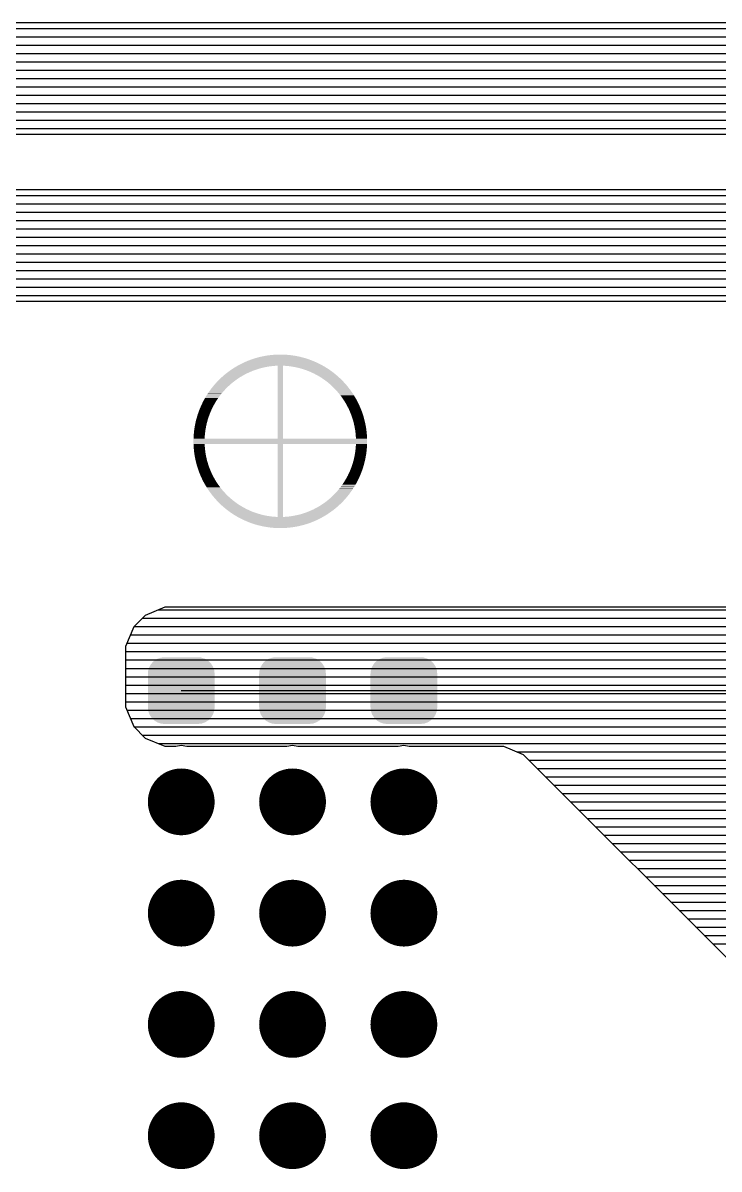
# Model space of a CAD drawing. Extents: x 295 to 953, y 10 to 290.
# Drawn here: x 576.49 to 592.37, y 188.95 to 215.11 of the extents above; entities that cross this region are included whole.
import ezdxf

# ---------------------------------------------------------------- set-up
doc = ezdxf.new("R2010")
doc.units = 0
doc.header["$LTSCALE"] = 5
doc.header["$MEASUREMENT"] = 0
doc.layers.get('0').update_dxf_attribs({"linetype": 'CONTINUOUS', "lineweight": 25})
doc.layers.add('DV-ABPB-A4_TOP', color=14, linetype='CONTINUOUS')

msp = doc.modelspace()

# ---------------------------------------------------------------- linework, layer by layer
at = {"color": 7, "const_width": 0.762}
for points in [[(579.719, 197.333, 1), (580.481, 197.333, 1)], [(582.259, 197.333, 1), (583.021, 197.333, 1)], [(584.799, 197.333, 1), (585.561, 197.333, 1)], [(579.719, 194.793, 1), (580.481, 194.793, 1)], [(582.259, 194.793, 1), (583.021, 194.793, 1)], [(584.799, 194.793, 1), (585.561, 194.793, 1)], [(579.719, 192.253, 1), (580.481, 192.253, 1)], [(582.259, 192.253, 1), (583.021, 192.253, 1)], [(584.799, 192.253, 1), (585.561, 192.253, 1)], [(579.719, 189.713, 1), (580.481, 189.713, 1)], [(582.259, 189.713, 1), (583.021, 189.713, 1)], [(584.799, 189.713, 1), (585.561, 189.713, 1)]]:
    msp.add_lwpolyline(points, format="xyb", close=True, dxfattribs=at)
at = {"color": 7}
for points in [[(581.8, 207.463), (581.856, 207.479), (582.92, 207.463), (582.865, 207.479)], [(581.856, 207.479), (581.861, 207.48), (582.865, 207.479), (582.859, 207.48)], [(581.861, 207.48), (581.917, 207.494), (582.859, 207.48), (582.804, 207.494)], [(581.917, 207.494), (581.923, 207.495), (582.804, 207.494), (582.797, 207.495)], [(581.923, 207.495), (581.979, 207.507), (582.797, 207.495), (582.742, 207.507)], [(581.979, 207.507), (581.985, 207.508), (582.742, 207.507), (582.735, 207.508)], [(581.985, 207.508), (582.042, 207.518), (582.735, 207.508), (582.679, 207.518)], [(582.042, 207.518), (582.047, 207.519), (582.679, 207.518), (582.673, 207.519)], [(582.047, 207.519), (582.105, 207.527), (582.673, 207.519), (582.616, 207.527)], [(582.105, 207.527), (582.11, 207.528), (582.616, 207.527), (582.61, 207.528)], [(582.11, 207.528), (582.168, 207.535), (582.61, 207.528), (582.553, 207.535)], [(582.168, 207.535), (582.173, 207.535), (582.553, 207.535), (582.546, 207.535)], [(582.173, 207.535), (582.232, 207.54), (582.546, 207.535), (582.49, 207.54)], [(582.232, 207.54), (582.236, 207.54), (582.49, 207.54), (582.482, 207.54)], [(582.236, 207.54), (582.296, 207.543), (582.482, 207.54), (582.427, 207.543)], [(582.296, 207.543), (582.3, 207.543), (582.427, 207.543), (582.416, 207.543)], [(582.3, 207.543), (582.363, 207.544), (582.416, 207.543), (582.363, 207.544)], [(581.23, 207.19), (581.255, 207.207), (581.782, 207.19), (581.831, 207.207)], [(581.255, 207.207), (581.281, 207.224), (581.831, 207.207), (581.888, 207.224)], [(581.281, 207.224), (581.283, 207.226), (581.888, 207.224), (581.893, 207.226)], [(581.283, 207.226), (581.305, 207.24), (581.893, 207.226), (581.945, 207.24)], [(581.305, 207.24), (581.326, 207.253), (581.945, 207.24), (582.003, 207.253)], [(581.326, 207.253), (581.337, 207.259), (582.003, 207.253), (582.036, 207.259)], [(581.337, 207.259), (581.345, 207.264), (582.036, 207.259), (582.061, 207.264)], [(581.345, 207.264), (581.361, 207.273), (582.061, 207.264), (582.12, 207.273)], [(581.361, 207.273), (581.373, 207.281), (582.12, 207.273), (582.179, 207.281)], [(581.373, 207.281), (581.382, 207.286), (582.179, 207.281), (582.238, 207.286)], [(581.382, 207.286), (581.388, 207.289), (582.238, 207.286), (582.297, 207.289)], [(581.388, 207.289), (581.392, 207.291), (583.333, 207.289), (583.329, 207.291)], [(581.392, 207.291), (581.442, 207.318), (583.329, 207.291), (583.279, 207.318)], [(581.442, 207.318), (581.447, 207.321), (583.279, 207.318), (583.273, 207.321)], [(581.447, 207.321), (581.499, 207.347), (583.273, 207.321), (583.222, 207.347)], [(581.499, 207.347), (581.504, 207.35), (583.222, 207.347), (583.216, 207.35)], [(581.504, 207.35), (581.557, 207.374), (583.216, 207.35), (583.164, 207.374)], [(581.557, 207.374), (581.562, 207.376), (583.164, 207.374), (583.159, 207.376)], [(581.562, 207.376), (581.615, 207.398), (583.159, 207.376), (583.106, 207.398)], [(581.615, 207.398), (581.62, 207.401), (583.106, 207.398), (583.1, 207.401)], [(581.62, 207.401), (581.674, 207.421), (583.1, 207.401), (583.047, 207.421)], [(581.674, 207.421), (581.68, 207.423), (583.047, 207.421), (583.041, 207.423)], [(581.68, 207.423), (581.734, 207.442), (583.041, 207.423), (582.987, 207.442)], [(581.734, 207.442), (581.739, 207.444), (582.987, 207.442), (582.981, 207.444)], [(581.739, 207.444), (581.795, 207.462), (582.981, 207.444), (582.926, 207.462)], [(581.795, 207.462), (581.8, 207.463), (582.926, 207.462), (582.92, 207.463)], [(582.297, 205.626), (582.297, 207.289), (582.424, 205.626), (582.424, 207.289)], [(582.44, 207.288), (582.424, 207.289), (583.334, 207.288), (583.333, 207.289)], [(582.462, 207.287), (582.44, 207.288), (583.336, 207.287), (583.334, 207.288)], [(582.521, 207.283), (582.462, 207.287), (583.344, 207.283), (583.336, 207.287)], [(582.58, 207.276), (582.521, 207.283), (583.355, 207.276), (583.344, 207.283)], [(582.639, 207.267), (582.58, 207.276), (583.37, 207.267), (583.355, 207.276)], [(582.697, 207.257), (582.639, 207.267), (583.388, 207.257), (583.37, 207.267)], [(582.701, 207.256), (582.697, 207.257), (583.389, 207.256), (583.388, 207.257)], [(582.755, 207.244), (582.701, 207.256), (583.408, 207.244), (583.389, 207.256)], [(582.813, 207.23), (582.755, 207.244), (583.431, 207.23), (583.408, 207.244)], [(582.839, 207.222), (582.813, 207.23), (583.443, 207.222), (583.431, 207.23)], [(582.869, 207.213), (582.839, 207.222), (583.456, 207.213), (583.443, 207.222)], [(582.926, 207.195), (582.869, 207.213), (583.483, 207.195), (583.456, 207.213)], [(580.93, 206.934), (580.94, 206.944), (581.309, 206.934), (581.324, 206.944)], [(580.94, 206.944), (580.965, 206.969), (581.324, 206.944), (581.357, 206.969)], [(580.965, 206.969), (580.985, 206.989), (581.357, 206.969), (581.387, 206.989)], [(580.985, 206.989), (580.999, 207.002), (581.387, 206.989), (581.406, 207.002)], [(580.999, 207.002), (581.032, 207.033), (581.406, 207.002), (581.453, 207.033)], [(581.032, 207.033), (581.034, 207.034), (581.453, 207.033), (581.456, 207.034)], [(581.034, 207.034), (581.068, 207.064), (581.456, 207.034), (581.507, 207.064)], [(581.068, 207.064), (581.079, 207.074), (581.507, 207.064), (581.525, 207.074)], [(581.079, 207.074), (581.102, 207.093), (581.525, 207.074), (581.559, 207.093)], [(581.102, 207.093), (581.128, 207.115), (581.559, 207.093), (581.602, 207.115)], [(581.128, 207.115), (581.135, 207.119), (581.602, 207.115), (581.612, 207.119)], [(581.135, 207.119), (581.167, 207.144), (581.612, 207.119), (581.665, 207.144)], [(581.167, 207.144), (581.179, 207.153), (581.665, 207.144), (581.687, 207.153)], [(581.179, 207.153), (581.198, 207.167), (581.687, 207.153), (581.72, 207.167)], [(581.198, 207.167), (581.227, 207.188), (581.72, 207.167), (581.775, 207.188)], [(581.227, 207.188), (581.23, 207.19), (581.775, 207.188), (581.782, 207.19)], [(582.948, 207.187), (582.926, 207.195), (583.495, 207.187), (583.483, 207.195)], [(582.981, 207.175), (582.948, 207.187), (583.512, 207.175), (583.495, 207.187)], [(583.036, 207.152), (582.981, 207.175), (583.543, 207.152), (583.512, 207.175)], [(583.042, 207.15), (583.036, 207.152), (583.547, 207.15), (583.543, 207.152)], [(583.09, 207.128), (583.042, 207.15), (583.574, 207.128), (583.547, 207.15)], [(583.126, 207.111), (583.09, 207.128), (583.597, 207.111), (583.574, 207.128)], [(583.144, 207.102), (583.126, 207.111), (583.607, 207.102), (583.597, 207.111)], [(583.196, 207.074), (583.144, 207.102), (583.641, 207.074), (583.607, 207.102)], [(583.203, 207.07), (583.196, 207.074), (583.646, 207.07), (583.641, 207.074)], [(583.247, 207.045), (583.203, 207.07), (583.675, 207.045), (583.646, 207.07)], [(583.274, 207.028), (583.247, 207.045), (583.693, 207.028), (583.675, 207.045)], [(583.298, 207.014), (583.274, 207.028), (583.709, 207.014), (583.693, 207.028)], [(583.34, 206.985), (583.298, 207.014), (583.74, 206.985), (583.709, 207.014)], [(583.347, 206.981), (583.34, 206.985), (583.744, 206.981), (583.74, 206.985)], [(583.395, 206.946), (583.347, 206.981), (583.779, 206.946), (583.744, 206.981)], [(583.402, 206.94), (583.395, 206.946), (583.785, 206.94), (583.779, 206.946)], [(580.703, 206.648), (580.731, 206.69), (581.016, 206.648), (581.051, 206.69)], [(580.731, 206.69), (580.738, 206.7), (581.051, 206.69), (581.061, 206.7)], [(580.738, 206.7), (580.763, 206.734), (581.061, 206.7), (581.091, 206.734)], [(580.763, 206.734), (580.775, 206.752), (581.091, 206.734), (581.108, 206.752)], [(580.775, 206.752), (580.795, 206.777), (581.108, 206.752), (581.132, 206.777)], [(580.795, 206.777), (580.814, 206.802), (581.132, 206.777), (581.157, 206.802)], [(580.814, 206.802), (580.828, 206.818), (581.157, 206.802), (581.174, 206.818)], [(580.828, 206.818), (580.855, 206.851), (581.174, 206.818), (581.21, 206.851)], [(580.855, 206.851), (580.861, 206.858), (581.21, 206.851), (581.218, 206.858)], [(580.861, 206.858), (580.895, 206.897), (581.218, 206.858), (581.263, 206.897)], [(580.895, 206.897), (580.897, 206.898), (581.263, 206.897), (581.265, 206.898)], [(580.897, 206.898), (580.93, 206.934), (581.265, 206.898), (581.309, 206.934)], [(583.442, 206.91), (583.402, 206.94), (583.813, 206.91), (583.785, 206.94)], [(583.461, 206.894), (583.442, 206.91), (583.828, 206.894), (583.813, 206.91)], [(583.487, 206.872), (583.461, 206.894), (583.847, 206.872), (583.828, 206.894)], [(583.516, 206.846), (583.487, 206.872), (583.87, 206.846), (583.847, 206.872)], [(583.531, 206.832), (583.516, 206.846), (583.881, 206.832), (583.87, 206.846)], [(583.568, 206.797), (583.531, 206.832), (583.91, 206.797), (583.881, 206.832)], [(583.574, 206.791), (583.568, 206.797), (583.914, 206.791), (583.91, 206.797)], [(583.616, 206.749), (583.574, 206.791), (583.947, 206.749), (583.914, 206.791)], [(583.618, 206.747), (583.616, 206.749), (583.949, 206.747), (583.947, 206.749)], [(583.656, 206.705), (583.618, 206.747), (583.979, 206.705), (583.949, 206.747)], [(583.664, 206.695), (583.656, 206.705), (583.986, 206.695), (583.979, 206.705)], [(583.694, 206.66), (583.664, 206.695), (584.01, 206.66), (583.986, 206.695)], [(580.564, 206.399), (580.578, 206.427), (580.849, 206.399), (580.865, 206.427)], [(580.578, 206.427), (580.589, 206.45), (580.865, 206.427), (580.878, 206.45)], [(580.589, 206.45), (580.606, 206.484), (580.878, 206.45), (580.899, 206.484)], [(580.606, 206.484), (580.615, 206.5), (580.899, 206.484), (580.91, 206.5)], [(580.615, 206.5), (580.637, 206.54), (580.91, 206.5), (580.936, 206.54)], [(580.637, 206.54), (580.642, 206.549), (580.936, 206.54), (580.943, 206.549)], [(580.642, 206.549), (580.669, 206.594), (580.943, 206.549), (580.975, 206.594)], [(580.669, 206.594), (580.671, 206.597), (580.975, 206.594), (580.977, 206.597)], [(580.671, 206.597), (580.7, 206.644), (580.977, 206.597), (581.014, 206.644)], [(580.7, 206.644), (580.703, 206.648), (581.014, 206.644), (581.016, 206.648)], [(583.708, 206.643), (583.694, 206.66), (584.021, 206.643), (584.01, 206.66)], [(583.731, 206.614), (583.708, 206.643), (584.039, 206.614), (584.021, 206.643)], [(583.749, 206.589), (583.731, 206.614), (584.055, 206.589), (584.039, 206.614)], [(583.766, 206.566), (583.749, 206.589), (584.068, 206.566), (584.055, 206.589)], [(583.788, 206.534), (583.766, 206.566), (584.087, 206.534), (584.068, 206.566)], [(583.8, 206.517), (583.788, 206.534), (584.096, 206.517), (584.087, 206.534)], [(583.825, 206.478), (583.8, 206.517), (584.117, 206.478), (584.096, 206.517)], [(583.832, 206.468), (583.825, 206.478), (584.123, 206.468), (584.117, 206.478)], [(583.859, 206.422), (583.832, 206.468), (584.146, 206.422), (584.123, 206.468)], [(583.862, 206.417), (583.859, 206.422), (584.148, 206.417), (584.146, 206.422)], [(580.463, 206.132), (580.479, 206.184), (580.73, 206.132), (580.749, 206.184)], [(580.479, 206.184), (580.482, 206.192), (580.749, 206.184), (580.752, 206.192)], [(580.482, 206.192), (580.498, 206.239), (580.752, 206.192), (580.771, 206.239)], [(580.498, 206.239), (580.503, 206.252), (580.771, 206.239), (580.777, 206.252)], [(580.503, 206.252), (580.519, 206.293), (580.777, 206.252), (580.795, 206.293)], [(580.519, 206.293), (580.526, 206.311), (580.795, 206.293), (580.804, 206.311)], [(580.526, 206.311), (580.541, 206.346), (580.804, 206.311), (580.821, 206.346)], [(580.541, 206.346), (580.551, 206.37), (580.821, 206.346), (580.833, 206.37)], [(580.551, 206.37), (580.564, 206.399), (580.833, 206.37), (580.849, 206.399)], [(583.89, 206.365), (583.862, 206.417), (584.172, 206.365), (584.148, 206.417)], [(583.89, 206.364), (583.89, 206.365), (584.172, 206.364), (584.172, 206.365)], [(583.917, 206.312), (583.89, 206.364), (584.194, 206.312), (584.172, 206.364)], [(583.92, 206.306), (583.917, 206.312), (584.197, 206.306), (584.194, 206.312)], [(583.942, 206.258), (583.92, 206.306), (584.215, 206.258), (584.197, 206.306)], [(583.946, 206.247), (583.942, 206.258), (584.22, 206.247), (584.215, 206.258)], [(583.964, 206.203), (583.946, 206.247), (584.235, 206.203), (584.22, 206.247)], [(583.971, 206.187), (583.964, 206.203), (584.241, 206.187), (584.235, 206.203)], [(583.985, 206.148), (583.971, 206.187), (584.253, 206.148), (584.241, 206.187)], [(580.405, 205.885), (580.408, 205.9), (580.664, 205.885), (580.666, 205.9)], [(580.408, 205.9), (580.417, 205.947), (580.666, 205.9), (580.677, 205.947)], [(580.417, 205.947), (580.419, 205.958), (580.677, 205.947), (580.679, 205.958)], [(580.419, 205.958), (580.43, 206.009), (580.679, 205.958), (580.692, 206.009)], [(580.43, 206.009), (580.431, 206.015), (580.692, 206.009), (580.693, 206.015)], [(580.431, 206.015), (580.445, 206.071), (580.693, 206.015), (580.709, 206.071)], [(580.445, 206.071), (580.446, 206.072), (580.709, 206.071), (580.71, 206.072)], [(580.446, 206.072), (580.462, 206.128), (580.71, 206.072), (580.728, 206.128)], [(580.462, 206.128), (580.463, 206.132), (580.728, 206.128), (580.73, 206.132)], [(583.993, 206.126), (583.985, 206.148), (584.26, 206.126), (584.253, 206.148)], [(584.005, 206.092), (583.993, 206.126), (584.269, 206.092), (584.26, 206.126)], [(584.013, 206.065), (584.005, 206.092), (584.277, 206.065), (584.269, 206.092)], [(584.022, 206.035), (584.013, 206.065), (584.284, 206.035), (584.277, 206.065)], [(584.03, 206.003), (584.022, 206.035), (584.292, 206.003), (584.284, 206.035)], [(584.037, 205.978), (584.03, 206.003), (584.297, 205.978), (584.292, 206.003)], [(584.045, 205.941), (584.037, 205.978), (584.305, 205.941), (584.297, 205.978)], [(584.05, 205.92), (584.045, 205.941), (584.309, 205.92), (584.305, 205.941)], [(584.058, 205.879), (584.05, 205.92), (584.316, 205.879), (584.309, 205.92)], [(580.38, 205.632), (580.382, 205.665), (580.635, 205.632), (580.636, 205.665)], [(580.382, 205.665), (580.384, 205.696), (580.636, 205.665), (580.638, 205.696)], [(580.384, 205.696), (580.386, 205.724), (580.638, 205.696), (580.641, 205.724)], [(580.386, 205.724), (580.389, 205.759), (580.641, 205.724), (580.645, 205.759)], [(580.389, 205.759), (580.392, 205.783), (580.645, 205.759), (580.647, 205.783)], [(580.392, 205.783), (580.396, 205.822), (580.647, 205.783), (580.653, 205.822)], [(580.396, 205.822), (580.399, 205.842), (580.653, 205.822), (580.656, 205.842)], [(580.399, 205.842), (580.405, 205.885), (580.656, 205.842), (580.664, 205.885)], [(584.061, 205.862), (584.058, 205.879), (584.319, 205.862), (584.316, 205.879)], [(584.069, 205.816), (584.061, 205.862), (584.325, 205.816), (584.319, 205.862)], [(584.071, 205.803), (584.069, 205.816), (584.327, 205.803), (584.325, 205.816)], [(584.077, 205.753), (584.071, 205.803), (584.332, 205.753), (584.327, 205.803)], [(584.078, 205.745), (584.077, 205.753), (584.333, 205.745), (584.332, 205.753)], [(584.083, 205.69), (584.078, 205.745), (584.337, 205.69), (584.333, 205.745)], [(584.083, 205.686), (584.083, 205.69), (584.338, 205.686), (584.337, 205.69)], [(584.086, 205.626), (584.083, 205.686), (584.34, 205.626), (584.338, 205.686)], [(580.379, 205.563), (580.38, 205.626), (584.341, 205.563), (584.34, 205.626)], [(580.38, 205.499), (580.379, 205.563), (584.34, 205.499), (584.341, 205.563)], [(580.38, 205.626), (580.38, 205.632), (580.634, 205.626), (580.635, 205.632)], [(580.383, 205.44), (580.38, 205.499), (580.637, 205.44), (580.634, 205.499)], [(580.383, 205.436), (580.383, 205.44), (580.638, 205.436), (580.637, 205.44)], [(580.388, 205.381), (580.383, 205.436), (580.643, 205.381), (580.638, 205.436)], [(580.388, 205.373), (580.388, 205.381), (580.644, 205.373), (580.643, 205.381)], [(580.394, 205.322), (580.388, 205.373), (580.65, 205.322), (580.644, 205.373)], [(582.297, 203.837), (582.297, 205.499), (582.424, 203.837), (582.424, 205.499)], [(584.076, 205.367), (584.08, 205.402), (584.332, 205.367), (584.335, 205.402)], [(584.08, 205.402), (584.082, 205.43), (584.335, 205.402), (584.337, 205.43)], [(584.082, 205.43), (584.084, 205.461), (584.337, 205.43), (584.339, 205.461)], [(584.084, 205.461), (584.086, 205.493), (584.339, 205.461), (584.34, 205.493)], [(584.086, 205.493), (584.086, 205.499), (584.34, 205.493), (584.34, 205.499)], [(580.395, 205.31), (580.394, 205.322), (580.652, 205.31), (580.65, 205.322)], [(580.402, 205.264), (580.395, 205.31), (580.659, 205.264), (580.652, 205.31)], [(580.404, 205.247), (580.402, 205.264), (580.662, 205.247), (580.659, 205.264)], [(580.412, 205.206), (580.404, 205.247), (580.67, 205.206), (580.662, 205.247)], [(580.416, 205.185), (580.412, 205.206), (580.675, 205.185), (580.67, 205.206)], [(580.423, 205.148), (580.416, 205.185), (580.684, 205.148), (580.675, 205.185)], [(580.429, 205.122), (580.423, 205.148), (580.69, 205.122), (580.684, 205.148)], [(580.436, 205.091), (580.429, 205.122), (580.699, 205.091), (580.69, 205.122)], [(584.011, 205.055), (584.027, 205.111), (584.275, 205.055), (584.289, 205.111)], [(584.027, 205.111), (584.029, 205.117), (584.289, 205.111), (584.291, 205.117)], [(584.029, 205.117), (584.042, 205.168), (584.291, 205.117), (584.302, 205.168)], [(584.042, 205.168), (584.044, 205.179), (584.302, 205.168), (584.304, 205.179)], [(584.044, 205.179), (584.054, 205.226), (584.304, 205.179), (584.312, 205.226)], [(584.054, 205.226), (584.057, 205.241), (584.312, 205.226), (584.315, 205.241)], [(584.057, 205.241), (584.065, 205.284), (584.315, 205.241), (584.322, 205.284)], [(584.065, 205.284), (584.068, 205.304), (584.322, 205.284), (584.324, 205.304)], [(584.068, 205.304), (584.073, 205.343), (584.324, 205.304), (584.329, 205.343)], [(584.073, 205.343), (584.076, 205.367), (584.329, 205.343), (584.332, 205.367)], [(580.444, 205.061), (580.436, 205.091), (580.708, 205.061), (580.699, 205.091)], [(580.451, 205.034), (580.444, 205.061), (580.716, 205.034), (580.708, 205.061)], [(580.461, 205), (580.451, 205.034), (580.728, 205), (580.716, 205.034)], [(580.468, 204.978), (580.461, 205), (580.735, 204.978), (580.728, 205)], [(580.48, 204.939), (580.468, 204.978), (580.75, 204.939), (580.735, 204.978)], [(580.486, 204.923), (580.48, 204.939), (580.756, 204.923), (580.75, 204.939)], [(580.501, 204.879), (580.486, 204.923), (580.774, 204.879), (580.756, 204.923)], [(580.505, 204.868), (580.501, 204.879), (580.779, 204.868), (580.774, 204.879)], [(580.524, 204.82), (580.505, 204.868), (580.801, 204.82), (580.779, 204.868)], [(583.926, 204.833), (583.944, 204.874), (584.202, 204.833), (584.218, 204.874)], [(583.944, 204.874), (583.95, 204.887), (584.218, 204.874), (584.222, 204.887)], [(583.95, 204.887), (583.969, 204.933), (584.222, 204.887), (584.239, 204.933)], [(583.969, 204.933), (583.972, 204.942), (584.239, 204.933), (584.242, 204.942)], [(583.972, 204.942), (583.991, 204.994), (584.242, 204.942), (584.258, 204.994)], [(583.991, 204.994), (583.992, 204.997), (584.258, 204.994), (584.259, 204.997)], [(583.992, 204.997), (584.011, 205.054), (584.259, 204.997), (584.275, 205.054)], [(584.011, 205.054), (584.011, 205.055), (584.275, 205.054), (584.275, 205.055)], [(580.526, 204.814), (580.524, 204.82), (580.804, 204.814), (580.801, 204.82)], [(580.548, 204.762), (580.526, 204.814), (580.83, 204.762), (580.804, 204.814)], [(580.549, 204.761), (580.548, 204.762), (580.83, 204.761), (580.83, 204.762)], [(580.573, 204.709), (580.549, 204.761), (580.859, 204.709), (580.83, 204.761)], [(580.575, 204.704), (580.573, 204.709), (580.862, 204.704), (580.859, 204.709)], [(580.598, 204.658), (580.575, 204.704), (580.889, 204.658), (580.862, 204.704)], [(580.603, 204.647), (580.598, 204.658), (580.896, 204.647), (580.889, 204.658)], [(580.624, 204.608), (580.603, 204.647), (580.921, 204.608), (580.896, 204.647)], [(580.634, 204.592), (580.624, 204.608), (580.932, 204.592), (580.921, 204.608)], [(580.652, 204.56), (580.634, 204.592), (580.954, 204.56), (580.932, 204.592)], [(583.785, 204.586), (583.811, 204.626), (584.084, 204.586), (584.106, 204.626)], [(583.811, 204.626), (583.821, 204.642), (584.106, 204.626), (584.114, 204.642)], [(583.821, 204.642), (583.842, 204.676), (584.114, 204.642), (584.132, 204.676)], [(583.842, 204.676), (583.855, 204.699), (584.132, 204.676), (584.143, 204.699)], [(583.855, 204.699), (583.872, 204.727), (584.143, 204.699), (584.156, 204.727)], [(583.872, 204.727), (583.887, 204.756), (584.156, 204.727), (584.17, 204.756)], [(583.887, 204.756), (583.9, 204.78), (584.17, 204.756), (584.18, 204.78)], [(583.9, 204.78), (583.917, 204.815), (584.18, 204.78), (584.195, 204.815)], [(583.917, 204.815), (583.926, 204.833), (584.195, 204.815), (584.202, 204.833)], [(580.666, 204.537), (580.652, 204.56), (580.971, 204.537), (580.954, 204.56)], [(580.681, 204.512), (580.666, 204.537), (580.99, 204.512), (580.971, 204.537)], [(580.699, 204.483), (580.681, 204.512), (581.013, 204.483), (580.99, 204.512)], [(580.711, 204.466), (580.699, 204.483), (581.027, 204.466), (581.013, 204.483)], [(580.735, 204.43), (580.711, 204.466), (581.056, 204.43), (581.027, 204.466)], [(580.742, 204.42), (580.735, 204.43), (581.065, 204.42), (581.056, 204.43)], [(580.772, 204.379), (580.742, 204.42), (581.103, 204.379), (581.065, 204.42)], [(580.774, 204.377), (580.772, 204.379), (581.105, 204.377), (581.103, 204.379)], [(580.806, 204.334), (580.774, 204.377), (581.146, 204.334), (581.105, 204.377)], [(580.811, 204.329), (580.806, 204.334), (581.152, 204.329), (581.146, 204.334)], [(580.84, 204.293), (580.811, 204.329), (581.189, 204.293), (581.152, 204.329)], [(583.563, 204.324), (583.589, 204.349), (583.906, 204.324), (583.926, 204.349)], [(583.589, 204.349), (583.613, 204.374), (583.926, 204.349), (583.945, 204.374)], [(583.613, 204.374), (583.63, 204.392), (583.945, 204.374), (583.958, 204.392)], [(583.63, 204.392), (583.66, 204.425), (583.958, 204.392), (583.982, 204.425)], [(583.66, 204.425), (583.669, 204.436), (583.982, 204.425), (583.99, 204.436)], [(583.669, 204.436), (583.704, 204.478), (583.99, 204.436), (584.018, 204.478)], [(583.704, 204.478), (583.707, 204.482), (584.018, 204.478), (584.02, 204.482)], [(583.707, 204.482), (583.743, 204.528), (584.02, 204.482), (584.05, 204.528)], [(583.743, 204.528), (583.746, 204.532), (584.05, 204.528), (584.052, 204.532)], [(583.746, 204.532), (583.778, 204.576), (584.052, 204.532), (584.078, 204.576)], [(583.778, 204.576), (583.785, 204.586), (584.078, 204.576), (584.084, 204.586)], [(580.851, 204.28), (580.84, 204.293), (581.205, 204.28), (581.189, 204.293)], [(580.873, 204.254), (580.851, 204.28), (581.233, 204.254), (581.205, 204.28)], [(580.893, 204.232), (580.873, 204.254), (581.26, 204.232), (581.233, 204.254)], [(580.908, 204.216), (580.893, 204.232), (581.279, 204.216), (581.26, 204.232)], [(580.936, 204.186), (580.908, 204.216), (581.318, 204.186), (581.279, 204.216)], [(580.942, 204.18), (580.936, 204.186), (581.326, 204.18), (581.318, 204.186)], [(580.977, 204.145), (580.942, 204.18), (581.374, 204.145), (581.326, 204.18)], [(580.981, 204.141), (580.977, 204.145), (581.38, 204.141), (581.374, 204.145)], [(581.011, 204.112), (580.981, 204.141), (581.423, 204.112), (581.38, 204.141)], [(581.027, 204.097), (581.011, 204.112), (581.447, 204.097), (581.423, 204.112)], [(581.046, 204.081), (581.027, 204.097), (581.473, 204.081), (581.447, 204.097)], [(581.075, 204.055), (581.046, 204.081), (581.518, 204.055), (581.473, 204.081)], [(583.214, 204.061), (583.265, 204.092), (583.653, 204.061), (583.687, 204.092)], [(583.265, 204.092), (583.268, 204.093), (583.687, 204.092), (583.689, 204.093)], [(583.268, 204.093), (583.315, 204.123), (583.689, 204.093), (583.721, 204.123)], [(583.315, 204.123), (583.334, 204.137), (583.721, 204.123), (583.735, 204.137)], [(583.334, 204.137), (583.364, 204.157), (583.735, 204.137), (583.756, 204.157)], [(583.364, 204.157), (583.397, 204.181), (583.756, 204.157), (583.78, 204.181)], [(583.397, 204.181), (583.411, 204.192), (583.78, 204.181), (583.791, 204.192)], [(583.411, 204.192), (583.456, 204.228), (583.791, 204.192), (583.824, 204.228)], [(583.456, 204.228), (583.458, 204.229), (583.824, 204.228), (583.825, 204.229)], [(583.458, 204.229), (583.503, 204.268), (583.825, 204.229), (583.859, 204.268)], [(583.503, 204.268), (583.511, 204.275), (583.859, 204.268), (583.866, 204.275)], [(583.511, 204.275), (583.547, 204.307), (583.866, 204.275), (583.893, 204.307)], [(583.547, 204.307), (583.563, 204.324), (583.893, 204.307), (583.906, 204.324)], [(581.08, 204.051), (581.075, 204.055), (581.525, 204.051), (581.518, 204.055)], [(581.113, 204.024), (581.08, 204.051), (581.577, 204.024), (581.525, 204.051)], [(581.124, 204.015), (581.113, 204.024), (581.594, 204.015), (581.577, 204.024)], [(581.146, 203.998), (581.124, 204.015), (581.63, 203.998), (581.594, 204.015)], [(581.174, 203.976), (581.146, 203.998), (581.678, 203.976), (581.63, 203.998)], [(581.178, 203.973), (581.174, 203.976), (581.684, 203.973), (581.678, 203.976)], [(581.208, 203.951), (581.178, 203.973), (581.739, 203.951), (581.684, 203.973)], [(581.225, 203.939), (581.208, 203.951), (581.773, 203.939), (581.739, 203.951)], [(581.237, 203.931), (581.225, 203.939), (581.795, 203.931), (581.773, 203.939)], [(581.265, 203.912), (581.237, 203.931), (581.851, 203.912), (581.795, 203.931)], [(581.278, 203.904), (581.265, 203.912), (581.882, 203.904), (581.851, 203.912)], [(581.29, 203.896), (581.278, 203.904), (581.908, 203.896), (581.882, 203.904)], [(581.313, 203.881), (581.29, 203.896), (581.965, 203.881), (581.908, 203.896)], [(581.332, 203.87), (581.313, 203.881), (582.02, 203.87), (581.965, 203.881)], [(581.333, 203.869), (581.332, 203.87), (582.023, 203.869), (582.02, 203.87)], [(581.351, 203.858), (581.333, 203.869), (582.082, 203.858), (582.023, 203.869)], [(581.366, 203.85), (581.351, 203.858), (582.14, 203.85), (582.082, 203.858)], [(581.377, 203.843), (581.366, 203.85), (582.199, 203.843), (582.14, 203.85)], [(581.384, 203.839), (581.377, 203.843), (582.258, 203.839), (582.199, 203.843)], [(581.386, 203.838), (581.384, 203.839), (582.281, 203.838), (582.258, 203.839)], [(581.388, 203.837), (581.386, 203.838), (582.297, 203.837), (582.281, 203.838)], [(581.392, 203.835), (581.388, 203.837), (583.329, 203.835), (583.333, 203.837)], [(581.442, 203.807), (581.392, 203.835), (583.278, 203.807), (583.329, 203.835)], [(581.448, 203.805), (581.442, 203.807), (583.273, 203.805), (583.278, 203.807)], [(581.499, 203.779), (581.448, 203.805), (583.222, 203.779), (583.273, 203.805)], [(582.424, 203.837), (582.483, 203.84), (583.333, 203.837), (583.338, 203.84)], [(582.483, 203.84), (582.542, 203.845), (583.338, 203.84), (583.347, 203.845)], [(582.542, 203.845), (582.601, 203.853), (583.347, 203.845), (583.36, 203.853)], [(582.601, 203.853), (582.659, 203.862), (583.36, 203.853), (583.376, 203.862)], [(582.659, 203.862), (582.684, 203.867), (583.376, 203.862), (583.384, 203.867)], [(582.684, 203.867), (582.717, 203.873), (583.384, 203.867), (583.394, 203.873)], [(582.717, 203.873), (582.775, 203.886), (583.394, 203.873), (583.415, 203.886)], [(582.775, 203.886), (582.828, 203.9), (583.415, 203.886), (583.438, 203.9)], [(582.828, 203.9), (582.832, 203.901), (583.438, 203.9), (583.44, 203.901)], [(582.832, 203.901), (582.889, 203.919), (583.44, 203.901), (583.465, 203.919)], [(582.889, 203.919), (582.939, 203.936), (583.465, 203.919), (583.49, 203.936)], [(582.939, 203.936), (582.945, 203.938), (583.49, 203.936), (583.493, 203.938)], [(582.945, 203.938), (583.001, 203.959), (583.493, 203.938), (583.523, 203.959)], [(583.001, 203.959), (583.034, 203.973), (583.523, 203.959), (583.542, 203.973)], [(583.034, 203.973), (583.055, 203.982), (583.542, 203.973), (583.554, 203.982)], [(583.055, 203.982), (583.109, 204.006), (583.554, 203.982), (583.586, 204.006)], [(583.109, 204.006), (583.119, 204.011), (583.586, 204.006), (583.592, 204.011)], [(583.119, 204.011), (583.162, 204.033), (583.592, 204.011), (583.619, 204.033)], [(583.162, 204.033), (583.196, 204.051), (583.619, 204.033), (583.641, 204.051)], [(583.196, 204.051), (583.214, 204.061), (583.641, 204.051), (583.653, 204.061)], [(581.504, 203.776), (581.499, 203.779), (583.216, 203.776), (583.222, 203.779)], [(581.556, 203.752), (581.504, 203.776), (583.164, 203.752), (583.216, 203.776)], [(581.562, 203.75), (581.556, 203.752), (583.159, 203.75), (583.164, 203.752)], [(581.615, 203.727), (581.562, 203.75), (583.106, 203.727), (583.159, 203.75)], [(581.621, 203.725), (581.615, 203.727), (583.1, 203.725), (583.106, 203.727)], [(581.674, 203.704), (581.621, 203.725), (583.046, 203.704), (583.1, 203.725)], [(581.68, 203.702), (581.674, 203.704), (583.041, 203.702), (583.046, 203.704)], [(581.734, 203.683), (581.68, 203.702), (582.987, 203.683), (583.041, 203.702)], [(581.74, 203.681), (581.734, 203.683), (582.981, 203.681), (582.987, 203.683)], [(581.794, 203.664), (581.74, 203.681), (582.926, 203.664), (582.981, 203.681)], [(581.8, 203.663), (581.794, 203.664), (582.921, 203.663), (582.926, 203.664)], [(581.855, 203.647), (581.8, 203.663), (582.865, 203.647), (582.921, 203.663)], [(581.862, 203.646), (581.855, 203.647), (582.859, 203.646), (582.865, 203.647)], [(581.917, 203.632), (581.862, 203.646), (582.803, 203.632), (582.859, 203.646)], [(581.923, 203.631), (581.917, 203.632), (582.798, 203.631), (582.803, 203.632)], [(581.979, 203.619), (581.923, 203.631), (582.741, 203.619), (582.798, 203.631)], [(581.985, 203.618), (581.979, 203.619), (582.736, 203.618), (582.741, 203.619)], [(582.041, 203.608), (581.985, 203.618), (582.679, 203.608), (582.736, 203.618)], [(582.048, 203.607), (582.041, 203.608), (582.673, 203.607), (582.679, 203.608)], [(582.104, 203.598), (582.048, 203.607), (582.616, 203.598), (582.673, 203.607)], [(582.111, 203.598), (582.104, 203.598), (582.61, 203.598), (582.616, 203.598)], [(582.167, 203.591), (582.111, 203.598), (582.553, 203.591), (582.61, 203.598)], [(582.174, 203.591), (582.167, 203.591), (582.547, 203.591), (582.553, 203.591)], [(582.23, 203.586), (582.174, 203.591), (582.489, 203.586), (582.547, 203.591)], [(582.238, 203.586), (582.23, 203.586), (582.484, 203.586), (582.489, 203.586)], [(582.294, 203.583), (582.238, 203.586), (582.425, 203.583), (582.484, 203.586)], [(582.305, 203.583), (582.294, 203.583), (582.421, 203.583), (582.425, 203.583)], [(582.357, 203.582), (582.305, 203.583), (582.357, 203.582), (582.421, 203.583)], [(579.35, 200.342), (579.37, 200.408), (580.852, 200.342), (580.828, 200.408)], [(579.37, 200.408), (579.38, 200.424), (580.828, 200.408), (580.822, 200.424)], [(579.38, 200.424), (579.415, 200.484), (580.822, 200.424), (580.783, 200.484)], [(579.415, 200.484), (579.428, 200.498), (580.783, 200.484), (580.774, 200.498)], [(579.428, 200.498), (579.475, 200.547), (580.774, 200.498), (580.722, 200.547)], [(579.475, 200.547), (579.492, 200.558), (580.722, 200.547), (580.71, 200.558)], [(579.492, 200.558), (579.549, 200.595), (580.71, 200.558), (580.647, 200.595)], [(579.549, 200.595), (579.57, 200.603), (580.647, 200.595), (580.634, 200.603)], [(579.57, 200.603), (579.631, 200.625), (580.634, 200.603), (580.562, 200.625)], [(579.631, 200.625), (579.663, 200.629), (580.562, 200.625), (580.551, 200.629)], [(579.663, 200.629), (579.719, 200.635), (580.551, 200.629), (580.481, 200.635)], [(581.89, 200.342), (581.91, 200.408), (583.392, 200.342), (583.368, 200.408)], [(581.91, 200.408), (581.92, 200.424), (583.368, 200.408), (583.362, 200.424)], [(581.92, 200.424), (581.955, 200.484), (583.362, 200.424), (583.323, 200.484)], [(581.955, 200.484), (581.968, 200.498), (583.323, 200.484), (583.314, 200.498)], [(581.968, 200.498), (582.015, 200.547), (583.314, 200.498), (583.262, 200.547)], [(582.015, 200.547), (582.032, 200.558), (583.262, 200.547), (583.25, 200.558)], [(582.032, 200.558), (582.089, 200.595), (583.25, 200.558), (583.187, 200.595)], [(582.089, 200.595), (582.11, 200.603), (583.187, 200.595), (583.174, 200.603)], [(582.11, 200.603), (582.171, 200.625), (583.174, 200.603), (583.102, 200.625)], [(582.171, 200.625), (582.203, 200.629), (583.102, 200.625), (583.091, 200.629)], [(582.203, 200.629), (582.259, 200.635), (583.091, 200.629), (583.021, 200.635)], [(584.43, 200.342), (584.45, 200.408), (585.932, 200.342), (585.908, 200.408)], [(584.45, 200.408), (584.46, 200.424), (585.908, 200.408), (585.902, 200.424)], [(584.46, 200.424), (584.495, 200.484), (585.902, 200.424), (585.863, 200.484)], [(584.495, 200.484), (584.508, 200.498), (585.863, 200.484), (585.854, 200.498)], [(584.508, 200.498), (584.555, 200.547), (585.854, 200.498), (585.802, 200.547)], [(584.555, 200.547), (584.572, 200.558), (585.802, 200.547), (585.79, 200.558)], [(584.572, 200.558), (584.629, 200.595), (585.79, 200.558), (585.727, 200.595)], [(584.629, 200.595), (584.65, 200.603), (585.727, 200.595), (585.714, 200.603)], [(584.65, 200.603), (584.711, 200.625), (585.714, 200.603), (585.642, 200.625)], [(584.711, 200.625), (584.743, 200.629), (585.642, 200.625), (585.631, 200.629)], [(584.743, 200.629), (584.799, 200.635), (585.631, 200.629), (585.561, 200.635)], [(579.338, 200.254), (579.344, 200.324), (580.862, 200.254), (580.854, 200.324)], [(579.338, 199.492), (579.338, 200.254), (580.862, 199.492), (580.862, 200.254)], [(579.344, 200.324), (579.35, 200.342), (580.854, 200.324), (580.852, 200.342)], [(581.878, 200.254), (581.884, 200.324), (583.402, 200.254), (583.394, 200.324)], [(581.878, 199.492), (581.878, 200.254), (583.402, 199.492), (583.402, 200.254)], [(581.884, 200.324), (581.89, 200.342), (583.394, 200.324), (583.392, 200.342)], [(584.418, 200.254), (584.424, 200.324), (585.942, 200.254), (585.934, 200.324)], [(584.418, 199.492), (584.418, 200.254), (585.942, 199.492), (585.942, 200.254)], [(584.424, 200.324), (584.43, 200.342), (585.934, 200.324), (585.932, 200.342)], [(579.346, 199.422), (579.338, 199.492), (580.855, 199.422), (580.862, 199.492)], [(579.348, 199.405), (579.346, 199.422), (580.85, 199.405), (580.855, 199.422)], [(579.372, 199.339), (579.348, 199.405), (580.829, 199.339), (580.85, 199.405)], [(581.886, 199.422), (581.878, 199.492), (583.395, 199.422), (583.402, 199.492)], [(581.888, 199.405), (581.886, 199.422), (583.39, 199.405), (583.395, 199.422)], [(581.912, 199.339), (581.888, 199.405), (583.369, 199.339), (583.39, 199.405)], [(584.426, 199.422), (584.418, 199.492), (585.935, 199.422), (585.942, 199.492)], [(584.428, 199.405), (584.426, 199.422), (585.93, 199.405), (585.935, 199.422)], [(584.452, 199.339), (584.428, 199.405), (585.909, 199.339), (585.93, 199.405)], [(579.378, 199.322), (579.372, 199.339), (580.82, 199.322), (580.829, 199.339)], [(579.417, 199.263), (579.378, 199.322), (580.785, 199.263), (580.82, 199.322)], [(579.426, 199.249), (579.417, 199.263), (580.771, 199.249), (580.785, 199.263)], [(579.478, 199.199), (579.426, 199.249), (580.724, 199.199), (580.771, 199.249)], [(579.489, 199.188), (579.478, 199.199), (580.707, 199.188), (580.724, 199.199)], [(579.552, 199.151), (579.489, 199.188), (580.651, 199.151), (580.707, 199.188)], [(579.565, 199.144), (579.552, 199.151), (580.63, 199.144), (580.651, 199.151)], [(579.637, 199.121), (579.565, 199.144), (580.568, 199.121), (580.63, 199.144)], [(579.649, 199.118), (579.637, 199.121), (580.536, 199.118), (580.568, 199.121)], [(579.719, 199.111), (579.649, 199.118), (580.481, 199.111), (580.536, 199.118)], [(581.918, 199.322), (581.912, 199.339), (583.36, 199.322), (583.369, 199.339)], [(581.957, 199.263), (581.918, 199.322), (583.325, 199.263), (583.36, 199.322)], [(581.966, 199.249), (581.957, 199.263), (583.311, 199.249), (583.325, 199.263)], [(582.018, 199.199), (581.966, 199.249), (583.264, 199.199), (583.311, 199.249)], [(582.029, 199.188), (582.018, 199.199), (583.247, 199.188), (583.264, 199.199)], [(582.092, 199.151), (582.029, 199.188), (583.191, 199.151), (583.247, 199.188)], [(582.105, 199.144), (582.092, 199.151), (583.17, 199.144), (583.191, 199.151)], [(582.177, 199.121), (582.105, 199.144), (583.108, 199.121), (583.17, 199.144)], [(582.189, 199.118), (582.177, 199.121), (583.076, 199.118), (583.108, 199.121)], [(582.259, 199.111), (582.189, 199.118), (583.021, 199.111), (583.076, 199.118)], [(584.458, 199.322), (584.452, 199.339), (585.9, 199.322), (585.909, 199.339)], [(584.497, 199.263), (584.458, 199.322), (585.865, 199.263), (585.9, 199.322)], [(584.506, 199.249), (584.497, 199.263), (585.851, 199.249), (585.865, 199.263)], [(584.558, 199.199), (584.506, 199.249), (585.804, 199.199), (585.851, 199.249)], [(584.569, 199.188), (584.558, 199.199), (585.787, 199.188), (585.804, 199.199)], [(584.632, 199.151), (584.569, 199.188), (585.731, 199.151), (585.787, 199.188)], [(584.645, 199.144), (584.632, 199.151), (585.71, 199.144), (585.731, 199.151)], [(584.717, 199.121), (584.645, 199.144), (585.648, 199.121), (585.71, 199.144)], [(584.729, 199.118), (584.717, 199.121), (585.616, 199.118), (585.648, 199.121)], [(584.799, 199.111), (584.729, 199.118), (585.561, 199.111), (585.616, 199.118)]]:
    msp.add_solid(points, dxfattribs=at)
at = {"layer": 'DV-ABPB-A4_TOP', "color": 7}
for p, q in [((651.591, 215.113), (510.829, 215.113)), ((510.25, 214.796), (652.17, 214.796)), ((510.521, 214.986), (651.898, 214.986)), ((510.059, 214.605), (652.36, 214.605)), ((509.869, 214.415), (652.551, 214.415)), ((509.488, 214.034), (652.932, 214.034)), ((509.678, 214.224), (652.741, 214.224)), ((509.297, 213.843), (653.015, 213.843)), ((509.107, 213.653), (653.094, 213.653)), ((508.797, 213.272), (653.122, 213.272)), ((508.916, 213.462), (653.122, 213.462)), ((508.718, 213.081), (653.122, 213.081)), ((508.662, 212.891), (653.122, 212.891)), ((508.662, 212.7), (653.122, 212.7)), ((513.051, 212.573), (648.416, 212.573)), ((524.809, 211.176), (645.548, 211.176)), ((645.241, 211.303), (525.116, 211.303)), ((524.537, 210.986), (645.82, 210.986)), ((524.156, 210.605), (646.201, 210.605)), ((524.347, 210.795), (646.01, 210.795)), ((523.966, 210.414), (646.391, 210.414)), ((523.775, 210.224), (646.582, 210.224)), ((523.394, 209.843), (646.963, 209.843)), ((523.585, 210.033), (646.772, 210.033)), ((523.204, 209.652), (647.153, 209.652)), ((523.084, 209.462), (647.344, 209.462)), ((522.95, 209.081), (647.725, 209.081)), ((523.006, 209.271), (647.534, 209.271)), ((522.95, 208.89), (647.882, 208.89)), ((558.771, 208.763), (623.651, 208.763)), ((579.726, 201.778), (579.277, 201.59)), ((579.574, 201.715), (623.168, 201.715)), ((623.016, 201.778), (579.726, 201.778)), ((579.277, 201.59), (579.015, 201.329)), ((579.211, 201.524), (623.531, 201.524)), ((579.015, 201.329), (578.83, 200.879)), ((579.02, 201.334), (623.722, 201.334)), ((578.858, 200.953), (623.884, 200.953)), ((578.936, 201.143), (623.805, 201.143)), ((578.83, 200.879), (578.83, 199.5)), ((578.83, 200.762), (623.912, 200.762)), ((578.83, 200.572), (623.912, 200.572)), ((578.83, 200.381), (623.915, 200.381)), ((578.83, 200.191), (623.915, 200.191)), ((578.83, 200), (623.915, 200)), ((578.83, 199.81), (623.915, 199.81)), ((578.83, 199.619), (623.915, 199.619)), ((580.1, 199.873), (582.64, 199.873)), ((582.64, 199.873), (585.18, 199.873)), ((585.18, 199.873), (611.85, 199.873)), ((578.83, 199.5), (579.015, 199.05)), ((578.858, 199.429), (623.915, 199.429)), ((578.936, 199.238), (623.915, 199.238)), ((579.015, 199.05), (579.277, 198.789)), ((579.02, 199.048), (623.915, 199.048)), ((579.211, 198.857), (623.915, 198.857)), ((579.277, 198.789), (579.726, 198.603)), ((579.574, 198.667), (623.915, 198.667)), ((579.726, 198.603), (579.973, 198.603)), ((579.973, 198.603), (580.1, 198.626)), ((580.1, 198.626), (580.224, 198.603)), ((580.224, 198.603), (582.513, 198.603)), ((582.513, 198.603), (582.64, 198.626)), ((582.64, 198.626), (582.764, 198.603)), ((582.764, 198.603), (585.053, 198.603)), ((585.053, 198.603), (585.18, 198.626)), ((585.18, 198.626), (585.304, 198.603)), ((585.304, 198.603), (587.456, 198.603)), ((587.456, 198.603), (587.905, 198.415)), ((587.763, 198.476), (623.915, 198.476)), ((587.905, 198.415), (594.517, 191.804)), ((588.035, 198.286), (623.915, 198.286)), ((588.225, 198.095), (623.915, 198.095)), ((588.416, 197.905), (623.915, 197.905)), ((588.606, 197.714), (623.915, 197.714)), ((588.797, 197.524), (623.915, 197.524)), ((588.987, 197.333), (623.915, 197.333)), ((589.178, 197.143), (623.915, 197.143)), ((589.368, 196.952), (623.91, 196.952)), ((589.559, 196.762), (623.831, 196.762)), ((589.749, 196.571), (623.752, 196.571)), ((589.94, 196.381), (623.595, 196.381)), ((590.13, 196.19), (623.323, 196.19)), ((590.321, 196), (611.959, 196)), ((590.511, 195.809), (611.596, 195.809)), ((590.702, 195.619), (611.405, 195.619)), ((590.892, 195.428), (611.215, 195.428)), ((591.083, 195.238), (611.024, 195.238)), ((591.273, 195.047), (610.834, 195.047)), ((591.464, 194.857), (610.643, 194.857)), ((591.654, 194.666), (610.453, 194.666)), ((591.845, 194.476), (610.262, 194.476)), ((592.035, 194.285), (610.105, 194.285)), ((592.226, 194.095), (610.026, 194.095))]:
    msp.add_line(p, q, dxfattribs=at)

doc.saveas('drawing.dxf')
